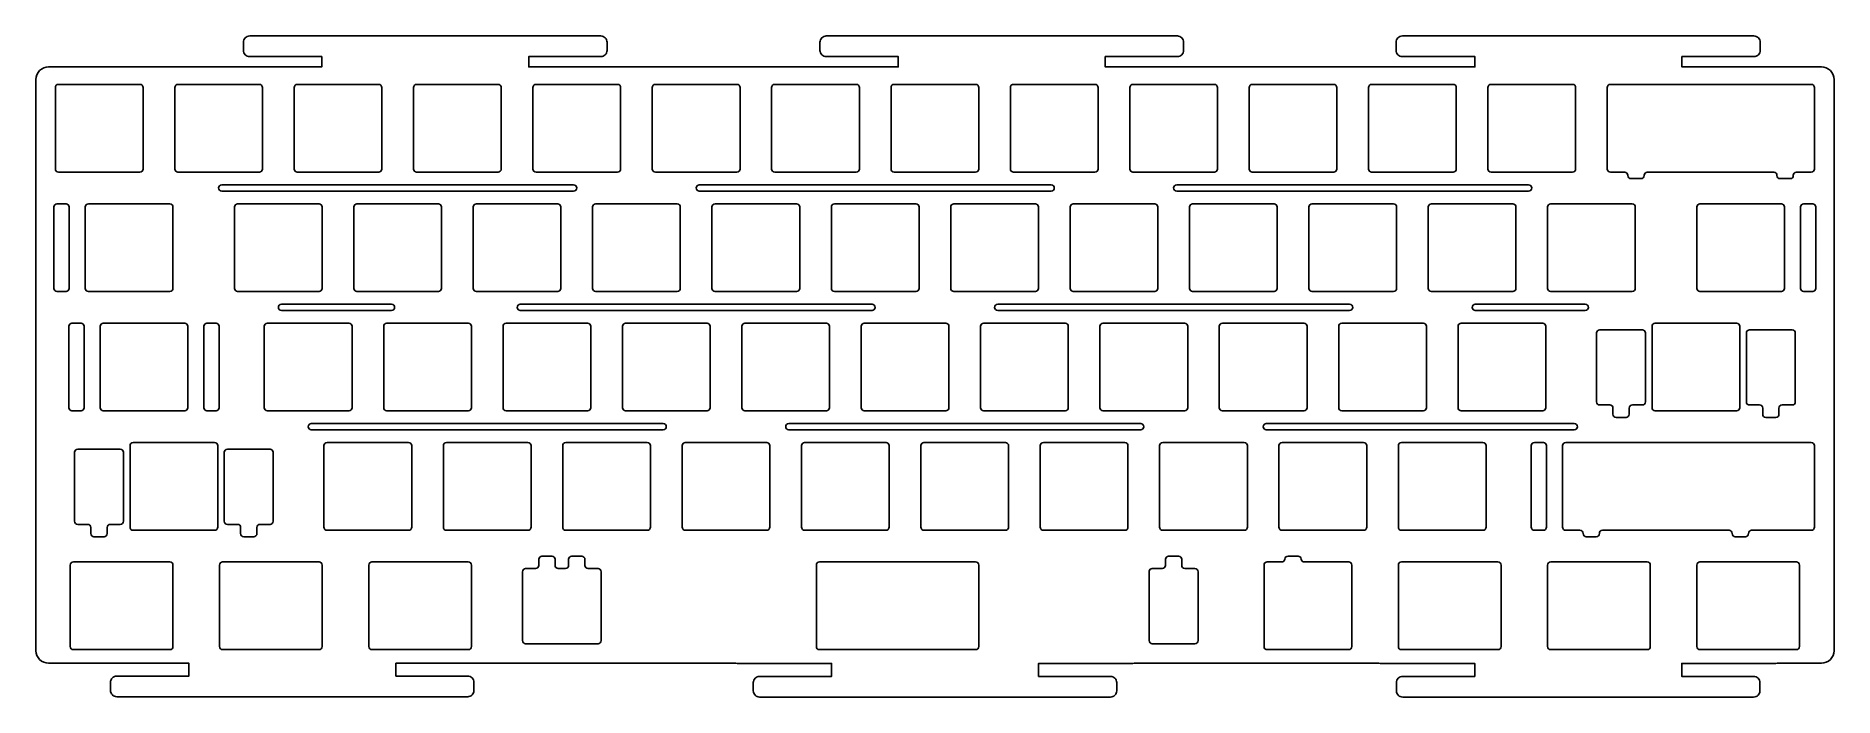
# Model space of a CAD drawing. Header units: millimetres. Extents: x 433 to 720, y -412 to -306.
import ezdxf

# ---------------------------------------------------------------- set-up
doc = ezdxf.new("R2010")
doc.units = ezdxf.units.MM
doc.layers.get('0').update_dxf_attribs({"linetype": 'CONTINUOUS'})

msp = doc.modelspace()

# ---------------------------------------------------------------- linework, layer by layer
for points in [[(444.8, -410.62, 0.414214), (445.8, -411.62), (501.8, -411.62, 0.414214), (502.8, -410.62), (502.8, -409.32, 0.414214), (501.8, -408.32), (490.33, -408.32), (490.33, -406.27), (544.37, -406.27, -0.054019), (544.8, -406.31), (559.87, -406.31), (559.87, -408.37), (548.37, -408.37, 0.414214), (547.37, -409.37), (547.37, -410.67, 0.414214), (548.37, -411.67), (604.37, -411.67, 0.414214), (605.37, -410.67), (605.37, -409.37, 0.414214), (604.37, -408.37), (592.9, -408.37), (592.9, -406.31), (607.95, -406.31, -0.054019), (608.37, -406.27), (647, -406.27, -0.054019), (647.43, -406.31), (662.5, -406.31), (662.5, -408.37), (651, -408.37, 0.414214), (650, -409.37), (650, -410.67, 0.414214), (651, -411.67), (707, -411.67, 0.414214), (708, -410.67), (708, -409.37, 0.414214), (707, -408.37), (695.53, -408.37), (695.53, -406.31), (710.57, -406.31, -0.054019), (711, -406.27), (717.83, -406.27, 0.414214), (719.83, -404.27), (719.83, -313.12, 0.414214), (717.83, -311.12), (695.55, -311.12), (695.55, -309.47), (707.05, -309.47, 0.414214), (708.05, -308.47), (708.05, -307.17, 0.414214), (707.05, -306.17), (650.95, -306.17, 0.414214), (649.95, -307.17), (649.95, -308.47, 0.414214), (650.95, -309.47), (662.52, -309.47), (662.52, -311.12), (647.02, -311.12), (647.02, -311.12, -0.009152), (646.95, -311.12), (603.54, -311.12), (603.54, -309.47), (615.04, -309.47, 0.414214), (616.04, -308.47), (616.04, -307.17, 0.414214), (615.04, -306.17), (559.01, -306.17, 0.414214), (558.01, -307.17), (558.01, -308.47, 0.414214), (559.01, -309.47), (570.51, -309.47), (570.51, -311.12), (511.54, -311.12), (511.54, -309.47), (523.04, -309.47, 0.414214), (524.04, -308.47), (524.04, -307.17, 0.414214), (523.04, -306.17), (467.01, -306.17, 0.414214), (466.01, -307.17), (466.01, -308.47, 0.414214), (467.01, -309.47), (478.51, -309.47), (478.51, -311.12), (434.9, -311.12, 0.414214), (432.9, -313.12), (432.9, -404.27, 0.414214), (434.9, -406.27), (457.3, -406.27), (457.3, -408.32), (445.8, -408.32, 0.414214), (444.8, -409.32)], [(436.5, -313.9, 0.414214), (436, -314.4), (436, -327.4, 0.414214), (436.5, -327.9), (449.5, -327.9, 0.414214), (450, -327.4), (450, -314.4, 0.414214), (449.5, -313.9)], [(455.05, -327.4), (455.05, -314.4, -0.414214), (455.55, -313.9), (468.55, -313.9, -0.414214), (469.05, -314.4), (469.05, -327.4, -0.414214), (468.55, -327.9), (455.55, -327.9, -0.414214)], [(487.6, -327.9, 0.414214), (488.1, -327.4), (488.1, -314.4, 0.414214), (487.6, -313.9), (474.6, -313.9, 0.414214), (474.1, -314.4), (474.1, -327.4, 0.414214), (474.6, -327.9)], [(493.15, -327.4), (493.15, -314.4, -0.414214), (493.65, -313.9), (506.65, -313.9, -0.414214), (507.15, -314.4), (507.15, -327.4, -0.414214), (506.65, -327.9), (493.65, -327.9, -0.414214)], [(512.2, -327.4), (512.2, -314.4, -0.414214), (512.7, -313.9), (525.7, -313.9, -0.414214), (526.2, -314.4), (526.2, -327.4, -0.414214), (525.7, -327.9), (512.7, -327.9, -0.414214)], [(544.75, -327.9), (531.75, -327.9, -0.414214), (531.25, -327.4), (531.25, -314.4, -0.414214), (531.75, -313.9), (544.75, -313.9, -0.414214), (545.25, -314.4), (545.25, -327.4, -0.414214)], [(550.3, -327.4, 0.414214), (550.8, -327.9), (563.8, -327.9, 0.414214), (564.3, -327.4), (564.3, -314.4, 0.414214), (563.8, -313.9), (550.8, -313.9, 0.414214), (550.3, -314.4)], [(569.35, -327.4, 0.414214), (569.85, -327.9), (582.85, -327.9, 0.414214), (583.35, -327.4), (583.35, -314.4, 0.414214), (582.85, -313.9), (569.85, -313.9, 0.414214), (569.35, -314.4)], [(602.4, -314.4, 0.414214), (601.9, -313.9), (588.9, -313.9, 0.414214), (588.4, -314.4), (588.4, -327.4, 0.414214), (588.9, -327.9), (601.9, -327.9, 0.414214), (602.4, -327.4)], [(620.95, -327.9, 0.414214), (621.45, -327.4), (621.45, -314.4, 0.414214), (620.95, -313.9), (607.95, -313.9, 0.414214), (607.45, -314.4), (607.45, -327.4, 0.414214), (607.95, -327.9)], [(640, -327.9), (627, -327.9, -0.414214), (626.5, -327.4), (626.5, -314.4, -0.414214), (627, -313.9), (640, -313.9, -0.414214), (640.5, -314.4), (640.5, -327.4, -0.414214)], [(659.55, -314.4, 0.414214), (659.05, -313.9), (646.05, -313.9, 0.414214), (645.55, -314.4), (645.55, -327.4, 0.414214), (646.05, -327.9), (659.05, -327.9, 0.414214), (659.55, -327.4)], [(678.6, -314.4), (678.6, -327.4, -0.414214), (678.1, -327.9), (665.1, -327.9, -0.414214), (664.6, -327.4), (664.6, -314.4, -0.414214), (665.1, -313.9), (678.1, -313.9, -0.414214)], [(689.53, -328.4), (689.53, -328.44, -0.414214), (689.03, -328.94), (687.43, -328.94, -0.414214), (686.93, -328.44), (686.93, -328.4, 0.414214), (686.43, -327.9), (684.15, -327.9, -0.414214), (683.65, -327.4), (683.65, -314.4, -0.414214), (684.15, -313.9), (716.2, -313.9, -0.414214), (716.7, -314.4), (716.7, -327.4, -0.414214), (716.2, -327.9), (713.83, -327.9, 0.414214), (713.33, -328.4), (713.33, -328.44, -0.414214), (712.83, -328.94), (711.23, -328.94, -0.414214), (710.73, -328.44), (710.73, -328.4, 0.414214), (710.23, -327.9), (690.03, -327.9, 0.414214)], [(518.7, -330.93), (462.55, -330.93, -1), (462.55, -329.93), (518.7, -329.93, -1)], [(594.9, -330.93), (538.75, -330.93, -1), (538.75, -329.93), (594.9, -329.93, -1)], [(671.1, -330.93), (614.95, -330.93, -1), (614.95, -329.93), (671.1, -329.93, -1)], [(437.71, -346.95, 0.414214), (438.21, -346.45), (438.21, -333.45, 0.414214), (437.71, -332.95), (436.27, -332.95, 0.414214), (435.77, -333.45), (435.77, -346.45, 0.414214), (436.27, -346.95)], [(441.26, -332.95, 0.414214), (440.76, -333.45), (440.76, -346.45, 0.414214), (441.26, -346.95), (454.26, -346.95, 0.414214), (454.76, -346.45), (454.76, -333.45, 0.414214), (454.26, -332.95)], [(464.58, -346.45), (464.58, -333.45, -0.414214), (465.08, -332.95), (478.08, -332.95, -0.414214), (478.58, -333.45), (478.58, -346.45, -0.414214), (478.08, -346.95), (465.08, -346.95, -0.414214)], [(484.13, -332.95, 0.414214), (483.63, -333.45), (483.63, -346.45, 0.414214), (484.13, -346.95), (497.12, -346.95, 0.414214), (497.62, -346.45), (497.62, -333.45, 0.414214), (497.12, -332.95)], [(502.68, -346.45), (502.68, -333.45, -0.414214), (503.18, -332.95), (516.17, -332.95, -0.414214), (516.67, -333.45), (516.67, -346.45, -0.414214), (516.17, -346.95), (503.18, -346.95, -0.414214)], [(521.73, -346.45), (521.73, -333.45, -0.414214), (522.23, -332.95), (535.22, -332.95, -0.414214), (535.72, -333.45), (535.72, -346.45, -0.414214), (535.22, -346.95), (522.23, -346.95, -0.414214)], [(541.28, -332.95, 0.414214), (540.78, -333.45), (540.78, -346.45, 0.414214), (541.28, -346.95), (554.28, -346.95, 0.414214), (554.78, -346.45), (554.78, -333.45, 0.414214), (554.28, -332.95)], [(559.83, -346.45), (559.83, -333.45, -0.414214), (560.33, -332.95), (573.33, -332.95, -0.414214), (573.83, -333.45), (573.83, -346.45, -0.414214), (573.33, -346.95), (560.33, -346.95, -0.414214)], [(578.88, -346.45), (578.88, -333.45, -0.414214), (579.38, -332.95), (592.38, -332.95, -0.414214), (592.88, -333.45), (592.88, -346.45, -0.414214), (592.38, -346.95), (579.38, -346.95, -0.414214)], [(611.43, -346.95, 0.414214), (611.93, -346.45), (611.93, -333.45, 0.414214), (611.43, -332.95), (598.43, -332.95, 0.414214), (597.93, -333.45), (597.93, -346.45, 0.414214), (598.43, -346.95)], [(630.48, -346.95), (617.48, -346.95, -0.414214), (616.98, -346.45), (616.98, -333.45, -0.414214), (617.48, -332.95), (630.48, -332.95, -0.414214), (630.98, -333.45), (630.98, -346.45, -0.414214)], [(650.03, -333.45), (650.03, -346.45, -0.414214), (649.53, -346.95), (636.53, -346.95, -0.414214), (636.03, -346.45), (636.03, -333.45, -0.414214), (636.53, -332.95), (649.53, -332.95, -0.414214)], [(655.08, -346.45), (655.08, -333.45, -0.414214), (655.58, -332.95), (668.57, -332.95, -0.414214), (669.07, -333.45), (669.07, -346.45, -0.414214), (668.57, -346.95), (655.58, -346.95, -0.414214)], [(674.13, -346.45), (674.13, -333.45, -0.414214), (674.63, -332.95), (687.62, -332.95, -0.414214), (688.12, -333.45), (688.12, -346.45, -0.414214), (687.62, -346.95), (674.63, -346.95, -0.414214)], [(697.94, -346.45, 0.414214), (698.44, -346.95), (711.44, -346.95, 0.414214), (711.94, -346.45), (711.94, -333.45, 0.414214), (711.44, -332.95), (698.44, -332.95, 0.414214), (697.94, -333.45)], [(716.43, -346.95, 0.414214), (716.93, -346.45), (716.93, -333.45, 0.414214), (716.43, -332.95), (714.99, -332.95, 0.414214), (714.49, -333.45), (714.49, -346.45, 0.414214), (714.99, -346.95)], [(472.08, -348.98), (489.63, -348.98, -1), (489.63, -349.98), (472.08, -349.98, -1)], [(566.33, -349.98), (510.18, -349.98, -1), (510.18, -348.98), (566.33, -348.98, -1)], [(642.53, -349.98), (586.38, -349.98, -1), (586.38, -348.98), (642.53, -348.98, -1)], [(662.58, -348.98), (680.13, -348.98, -1), (680.13, -349.98), (662.58, -349.98, -1)], [(440.1, -366, 0.414214), (440.6, -365.5), (440.6, -352.5, 0.414214), (440.1, -352), (438.65, -352, 0.414214), (438.15, -352.5), (438.15, -365.5, 0.414214), (438.65, -366)], [(443.64, -352, 0.414214), (443.14, -352.5), (443.14, -365.5, 0.414214), (443.64, -366), (456.64, -366, 0.414214), (457.14, -365.5), (457.14, -352.5, 0.414214), (456.64, -352)], [(459.69, -365.5), (459.69, -352.5, -0.414214), (460.19, -352), (461.64, -352, -0.414214), (462.14, -352.5), (462.14, -365.5, -0.414214), (461.64, -366), (460.19, -366, -0.414214)], [(483.34, -352.5, 0.414214), (482.84, -352), (469.84, -352, 0.414214), (469.34, -352.5), (469.34, -365.5, 0.414214), (469.84, -366), (482.84, -366, 0.414214), (483.34, -365.5)], [(502.39, -352.5), (502.39, -365.5, -0.414214), (501.89, -366), (488.89, -366, -0.414214), (488.39, -365.5), (488.39, -352.5, -0.414214), (488.89, -352), (501.89, -352, -0.414214)], [(521.44, -352.5), (521.44, -365.5, -0.414214), (520.94, -366), (507.94, -366, -0.414214), (507.44, -365.5), (507.44, -352.5, -0.414214), (507.94, -352), (520.94, -352, -0.414214)], [(540.49, -352.5), (540.49, -365.5, -0.414214), (539.99, -366), (526.99, -366, -0.414214), (526.49, -365.5), (526.49, -352.5, -0.414214), (526.99, -352), (539.99, -352, -0.414214)], [(559.54, -352.5, 0.414214), (559.04, -352), (546.04, -352, 0.414214), (545.54, -352.5), (545.54, -365.5, 0.414214), (546.04, -366), (559.04, -366, 0.414214), (559.54, -365.5)], [(578.59, -352.5), (578.59, -365.5, -0.414214), (578.09, -366), (565.09, -366, -0.414214), (564.59, -365.5), (564.59, -352.5, -0.414214), (565.09, -352), (578.09, -352, -0.414214)], [(597.64, -352.5, 0.414214), (597.14, -352), (584.14, -352, 0.414214), (583.64, -352.5), (583.64, -365.5, 0.414214), (584.14, -366), (597.14, -366, 0.414214), (597.64, -365.5)], [(616.69, -352.5, 0.414214), (616.19, -352), (603.19, -352, 0.414214), (602.69, -352.5), (602.69, -365.5, 0.414214), (603.19, -366), (616.19, -366, 0.414214), (616.69, -365.5)], [(622.24, -352), (635.24, -352, -0.414214), (635.74, -352.5), (635.74, -365.5, -0.414214), (635.24, -366), (622.24, -366, -0.414214), (621.74, -365.5), (621.74, -352.5, -0.414214)], [(641.29, -352), (654.29, -352, -0.414214), (654.79, -352.5), (654.79, -365.5, -0.414214), (654.29, -366), (641.29, -366, -0.414214), (640.79, -365.5), (640.79, -352.5, -0.414214)], [(673.84, -352.5, 0.414214), (673.34, -352), (660.34, -352, 0.414214), (659.84, -352.5), (659.84, -365.5, 0.414214), (660.34, -366), (673.34, -366, 0.414214), (673.84, -365.5)], [(704.79, -352.5), (704.79, -365.5, -0.414214), (704.29, -366), (691.29, -366, -0.414214), (690.79, -365.5), (690.79, -352.5, -0.414214), (691.29, -352), (704.29, -352, -0.414214)], [(687.15, -365.56), (687.15, -366.54, -0.414214), (686.65, -367.04), (685.05, -367.04, -0.414214), (684.55, -366.54), (684.55, -365.56, 0.414214), (684.05, -365.06), (682.45, -365.06, -0.414214), (681.95, -364.56), (681.95, -353.56, -0.414214), (682.45, -353.06), (689.25, -353.06, -0.414214), (689.75, -353.56), (689.75, -364.56, -0.414214), (689.25, -365.06), (687.65, -365.06, 0.414214)], [(707.95, -365.06), (706.35, -365.06, -0.414214), (705.85, -364.56), (705.85, -353.56, -0.414214), (706.35, -353.06), (713.15, -353.06, -0.414214), (713.65, -353.56), (713.65, -364.56, -0.414214), (713.15, -365.06), (711.55, -365.06, 0.414214), (711.05, -365.56), (711.05, -366.54, -0.414214), (710.55, -367.04), (708.95, -367.04, -0.414214), (708.45, -366.54), (708.45, -365.56, 0.414214)], [(532.99, -369.03), (476.84, -369.03, -1), (476.84, -368.03), (532.99, -368.03, -1)], [(609.19, -369.03), (553.04, -369.03, -1), (553.04, -368.03), (609.19, -368.03, -1)], [(678.39, -369.03), (629.24, -369.03, -1), (629.24, -368.03), (678.39, -368.03, -1)], [(444.26, -384.61), (444.26, -385.59, -0.414214), (443.76, -386.09), (442.16, -386.09, -0.414214), (441.66, -385.59), (441.66, -384.61, 0.414214), (441.16, -384.11), (439.56, -384.11, -0.414214), (439.06, -383.61), (439.06, -372.61, -0.414214), (439.56, -372.11), (446.36, -372.11, -0.414214), (446.86, -372.61), (446.86, -383.61, -0.414214), (446.36, -384.11), (444.76, -384.11, 0.414214)], [(448.41, -371.05, 0.414214), (447.91, -371.55), (447.91, -384.55, 0.414214), (448.41, -385.05), (461.41, -385.05, 0.414214), (461.91, -384.55), (461.91, -371.55, 0.414214), (461.41, -371.05)], [(465.06, -384.11), (463.46, -384.11, -0.414214), (462.96, -383.61), (462.96, -372.61, -0.414214), (463.46, -372.11), (470.26, -372.11, -0.414214), (470.76, -372.61), (470.76, -383.61, -0.414214), (470.26, -384.11), (468.66, -384.11, 0.414214), (468.16, -384.61), (468.16, -385.59, -0.414214), (467.66, -386.09), (466.06, -386.09, -0.414214), (465.56, -385.59), (465.56, -384.61, 0.414214)], [(479.36, -371.05), (492.36, -371.05, -0.414214), (492.86, -371.55), (492.86, -384.55, -0.414214), (492.36, -385.05), (479.36, -385.05, -0.414214), (478.86, -384.55), (478.86, -371.55, -0.414214)], [(497.91, -384.55), (497.91, -371.55, -0.414214), (498.41, -371.05), (511.41, -371.05, -0.414214), (511.91, -371.55), (511.91, -384.55, -0.414214), (511.41, -385.05), (498.41, -385.05, -0.414214)], [(516.96, -384.55), (516.96, -371.55, -0.414214), (517.46, -371.05), (530.46, -371.05, -0.414214), (530.96, -371.55), (530.96, -384.55, -0.414214), (530.46, -385.05), (517.46, -385.05, -0.414214)], [(536.51, -371.05, 0.414214), (536.01, -371.55), (536.01, -384.55, 0.414214), (536.51, -385.05), (549.51, -385.05, 0.414214), (550.01, -384.55), (550.01, -371.55, 0.414214), (549.51, -371.05)], [(555.56, -371.05, 0.414214), (555.06, -371.55), (555.06, -384.55, 0.414214), (555.56, -385.05), (568.56, -385.05, 0.414214), (569.06, -384.55), (569.06, -371.55, 0.414214), (568.56, -371.05)], [(574.11, -384.55), (574.11, -371.55, -0.414214), (574.61, -371.05), (587.61, -371.05, -0.414214), (588.11, -371.55), (588.11, -384.55, -0.414214), (587.61, -385.05), (574.61, -385.05, -0.414214)], [(593.16, -384.55, 0.414214), (593.66, -385.05), (606.66, -385.05, 0.414214), (607.16, -384.55), (607.16, -371.55, 0.414214), (606.66, -371.05), (593.66, -371.05, 0.414214), (593.16, -371.55)], [(612.71, -371.05, 0.414214), (612.21, -371.55), (612.21, -384.55, 0.414214), (612.71, -385.05), (625.71, -385.05, 0.414214), (626.21, -384.55), (626.21, -371.55, 0.414214), (625.71, -371.05)], [(631.76, -371.05, 0.414214), (631.26, -371.55), (631.26, -384.55, 0.414214), (631.76, -385.05), (644.76, -385.05, 0.414214), (645.26, -384.55), (645.26, -371.55, 0.414214), (644.76, -371.05)], [(650.81, -371.05), (663.81, -371.05, -0.414214), (664.31, -371.55), (664.31, -384.55, -0.414214), (663.81, -385.05), (650.81, -385.05, -0.414214), (650.31, -384.55), (650.31, -371.55, -0.414214)], [(671.51, -384.55, 0.414214), (672.01, -385.05), (673.46, -385.05, 0.414214), (673.96, -384.55), (673.96, -371.55, 0.414214), (673.46, -371.05), (672.01, -371.05, 0.414214), (671.51, -371.55)], [(679.79, -385.59), (679.79, -385.55, 0.414214), (679.29, -385.05), (677.01, -385.05, -0.414214), (676.51, -384.55), (676.51, -371.55, -0.414214), (677.01, -371.05), (716.2, -371.05, -0.414214), (716.7, -371.55), (716.7, -384.55, -0.414214), (716.2, -385.05), (706.68, -385.05, 0.414214), (706.18, -385.55), (706.18, -385.59, -0.414214), (705.68, -386.09), (704.08, -386.09, -0.414214), (703.58, -385.59), (703.58, -385.55, 0.414214), (703.08, -385.05), (682.89, -385.05, 0.414214), (682.39, -385.55), (682.39, -385.59, -0.414214), (681.89, -386.09), (680.29, -386.09, -0.414214)], [(438.38, -403.6), (438.38, -390.6, -0.414214), (438.88, -390.1), (454.26, -390.1, -0.414214), (454.76, -390.6), (454.76, -403.6, -0.414214), (454.26, -404.1), (438.88, -404.1, -0.414214)], [(462.19, -403.6), (462.19, -390.6, -0.414214), (462.69, -390.1), (478.08, -390.1, -0.414214), (478.58, -390.6), (478.58, -403.6, -0.414214), (478.08, -404.1), (462.69, -404.1, -0.414214)], [(486.01, -403.6), (486.01, -390.6, -0.414214), (486.51, -390.1), (501.89, -390.1, -0.414214), (502.39, -390.6), (502.39, -403.6, -0.414214), (501.89, -404.1), (486.51, -404.1, -0.414214)], [(516.24, -391.16), (517.4, -391.16, 0.414214), (517.9, -390.66), (517.9, -389.68, -0.414214), (518.4, -389.18), (520, -389.18, -0.414214), (520.5, -389.68), (520.5, -390.66, 0.414214), (521, -391.16), (522.6, -391.16, -0.414214), (523.1, -391.66), (523.1, -402.66, -0.414214), (522.6, -403.16), (511.04, -403.16, -0.414214), (510.54, -402.66), (510.54, -391.66, -0.414214), (511.04, -391.16), (512.64, -391.16, 0.414214), (513.14, -390.66), (513.14, -389.68, -0.414214), (513.64, -389.18), (515.24, -389.18, -0.414214), (515.74, -389.68), (515.74, -390.66, 0.414214)], [(582.85, -404.1, 0.414214), (583.35, -403.6), (583.35, -390.6, 0.414214), (582.85, -390.1), (557.94, -390.1, 0.414214), (557.44, -390.6), (557.44, -403.6, 0.414214), (557.94, -404.1)], [(618.34, -398.63), (618.34, -402.66, -0.414214), (617.84, -403.16), (611.04, -403.16, -0.414214), (610.54, -402.66), (610.54, -402.63), (610.55, -402.63), (610.55, -391.58), (610.55, -391.58, -0.365447), (611.04, -391.16), (612.64, -391.16, 0.414214), (613.14, -390.66), (613.14, -389.68, -0.414214), (613.64, -389.18), (615.24, -389.18, -0.414214), (615.74, -389.68), (615.74, -390.66, 0.414214), (616.24, -391.16), (617.84, -391.16, -0.414214), (618.34, -391.66), (618.34, -395.57), (618.34, -395.57), (618.34, -398.63)], [(632.7, -389.18), (634.3, -389.18, -0.392725), (634.8, -389.64, 0.392725), (635.3, -390.1), (642.38, -390.1, -0.414214), (642.88, -390.6), (642.88, -403.6, -0.414214), (642.38, -404.1), (629.38, -404.1, -0.414214), (628.88, -403.6), (628.88, -390.6, -0.414214), (629.38, -390.1), (631.7, -390.1, 0.392725), (632.2, -389.64, -0.392725)], [(650.81, -390.1, 0.414214), (650.31, -390.6), (650.31, -403.6, 0.414214), (650.81, -404.1), (666.19, -404.1, 0.414214), (666.69, -403.6), (666.69, -390.6, 0.414214), (666.19, -390.1)], [(674.13, -403.6), (674.13, -390.6, -0.414214), (674.63, -390.1), (690.01, -390.1, -0.414214), (690.51, -390.6), (690.51, -403.6, -0.414214), (690.01, -404.1), (674.63, -404.1, -0.414214)], [(697.94, -403.6, 0.414214), (698.44, -404.1), (713.82, -404.1, 0.414214), (714.32, -403.6), (714.32, -390.6, 0.414214), (713.82, -390.1), (698.44, -390.1, 0.414214), (697.94, -390.6)]]:
    msp.add_lwpolyline(points, format="xyb", close=True)

doc.saveas('drawing.dxf')
